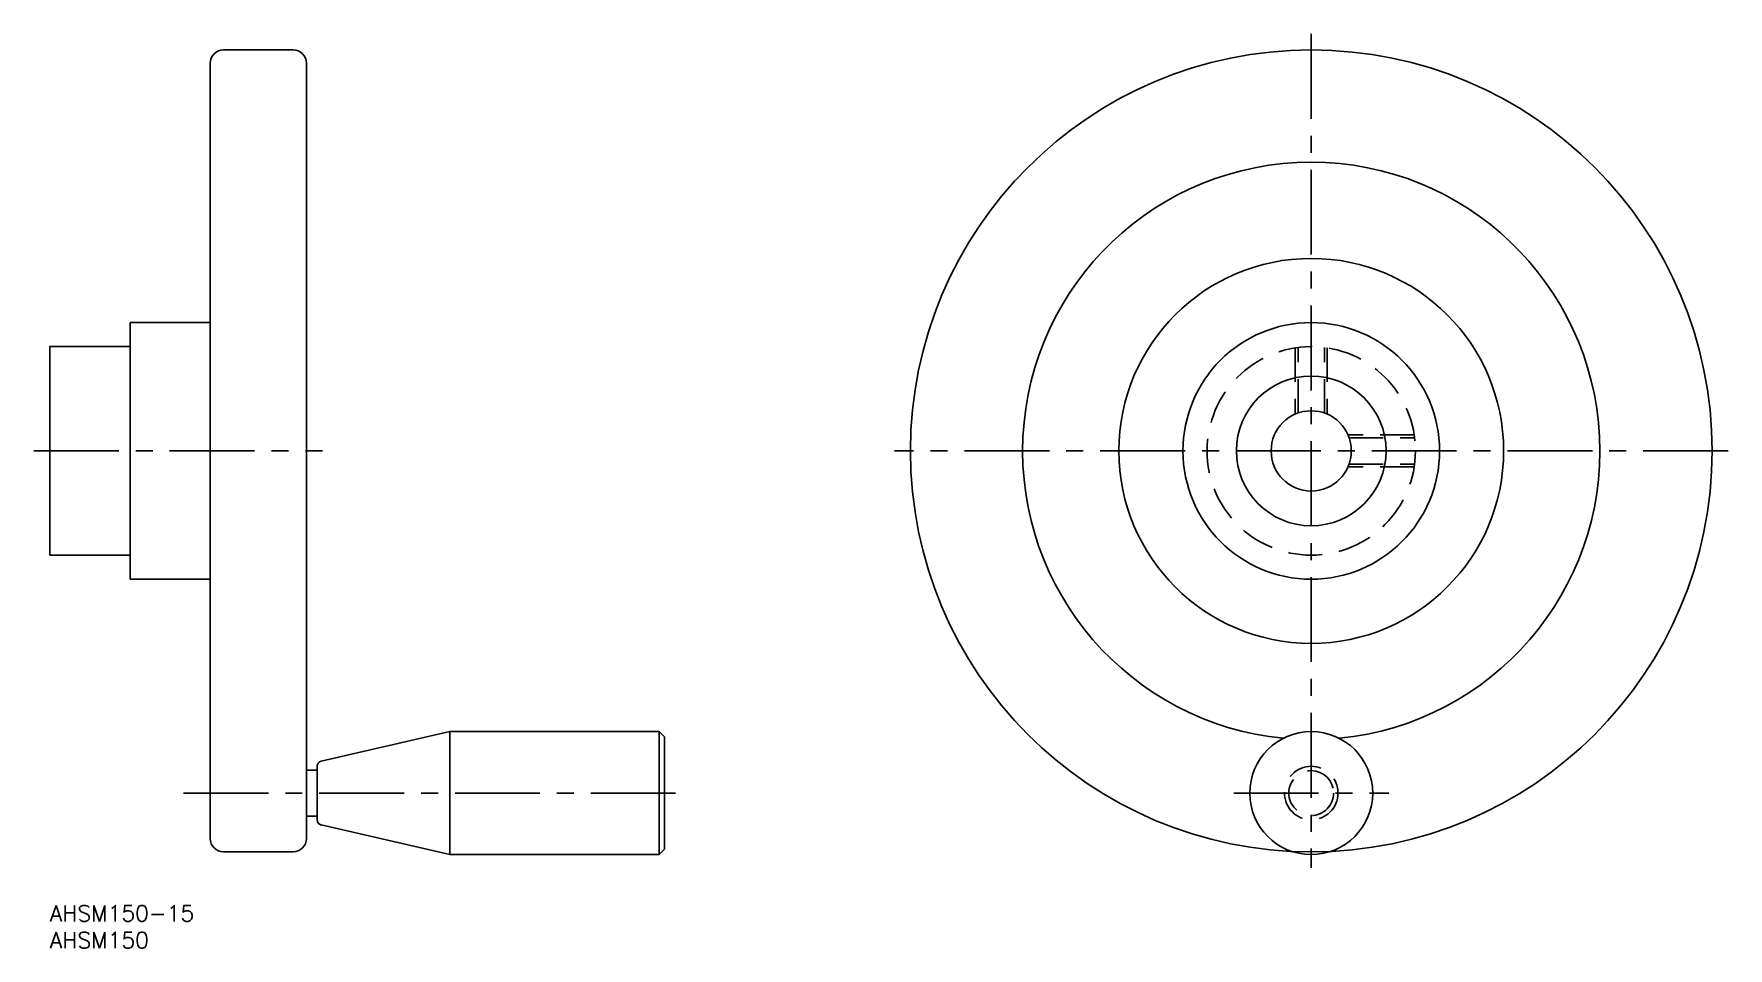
# Model space of a CAD drawing. Extents: x -3 to 314, y -8 to 163.
import ezdxf

# ---------------------------------------------------------------- set-up
doc = ezdxf.new("R2010")
doc.units = 0
doc.header["$LTSCALE"] = 0.5
doc.linetypes.add('CENTER', pattern=[50.8, 31.75, -6.35, 6.35, -6.35])
doc.linetypes.add('DASHED', pattern=[19.05, 12.7, -6.35])
for name, color, linetype in [('MSM_CENTER', 1, 'CENTER'), ('MSM_CONTINUOUS', 7, 'CONTINUOUS'), ('MSM_DASHED', 4, 'DASHED'), ('MSM_PART_NUMBER', 7, 'CONTINUOUS')]:
    doc.layers.add(name, color=color, linetype=linetype)
doc.styles.get("Standard").update_dxf_attribs({"font": 'txt.shx', "height": 3, "bigfont": 'bigfont.shx'})

# ---------------------------------------------------------------- blocks, each defined once
blk = doc.blocks.new('*U2')
at = {"layer": 'MSM_PART_NUMBER'}
blk.add_text('AHSM150-15', height=3, dxfattribs=at).set_placement((0, -3))
blk = doc.blocks.new('*U3')
at = {"layer": 'MSM_PART_NUMBER'}
blk.add_text('AHSM150', height=3, dxfattribs=at).set_placement((0, -8))

msp = doc.modelspace()

# ---------------------------------------------------------------- linework, layer by layer
at = {"layer": 'MSM_CENTER'}
for p, q in [((236, 163), (236, 7)), ((-3, 85), (51, 85)), ((314, 85), (158, 85)), ((25, 21), (118, 21)), ((221.5, 21), (250.5, 21))]:
    msp.add_line(p, q, dxfattribs=at)
at = {"layer": 'MSM_CONTINUOUS'}
for p, q in [((45.5, 160), (32.5, 160)), ((30, 157.5), (30, 12.5)), ((48, 12.5), (48, 157.5)), ((15, 109), (15, 61)), ((15, 109), (30, 109)), ((0, 104.5), (0, 65.5)), ((0, 104.5), (15, 104.5)), ((0, 65.5), (15, 65.5)), ((15, 61), (30, 61)), ((50.78, 26.97), (74.8, 32.5)), ((74.8, 32.5), (114, 32.5)), ((74.8, 32.5), (74.8, 9.5)), ((114, 32.5), (114, 9.5)), ((114, 32.5), (115, 31.5)), ((115, 31.5), (115, 10.5)), ((50, 16), (50, 26)), ((48, 25.3), (50, 25.3)), ((50, 16.7), (48, 16.7)), ((74.8, 9.5), (50.78, 15.03)), ((32.5, 10), (45.5, 10)), ((115, 10.5), (114, 9.5)), ((114, 9.5), (74.8, 9.5))]:
    msp.add_line(p, q, dxfattribs=at)
for centre, radius in [((236, 85), 75), ((236, 85), 36), ((236, 85), 24), ((236, 85), 14), ((236, 85), 7.5), ((236, 21), 11.5)]:
    msp.add_circle(centre, radius, dxfattribs=at)
for centre, radius, start, end in [((32.5, 157.5), 2.5, 90, 180), ((45.5, 157.5), 2.5, 360, 90), ((236, 85), 54, 275.5369, 264.4631), ((51, 26), 1, 102.9525, 180), ((51, 16), 1, 180, 257.0475), ((32.5, 12.5), 2.5, 180, 270), ((45.5, 12.5), 2.5, 270, 0)]:
    msp.add_arc(centre, radius, start, end, dxfattribs=at)
at = {"layer": 'MSM_DASHED'}
for p, q in [((233, 104.27), (233, 91.87)), ((233.54, 92.09), (233.54, 104.34)), ((238.46, 92.09), (238.46, 104.34)), ((239, 104.27), (239, 91.87)), ((255.27, 88), (242.87, 88)), ((243.09, 87.46), (255.34, 87.46)), ((243.09, 82.54), (255.34, 82.54)), ((255.27, 82), (242.87, 82))]:
    msp.add_line(p, q, dxfattribs=at)
for centre, radius in [((236, 85), 19.5), ((236, 21), 5), ((236, 21), 4.19)]:
    msp.add_circle(centre, radius, dxfattribs=at)

# ---------------------------------------------------------------- block references
at = {"layer": 'MSM_CONTINUOUS'}
for name in ['*U2', '*U3']:
    msp.add_blockref(name, (0, 0), dxfattribs=at)

doc.saveas('drawing.dxf')
